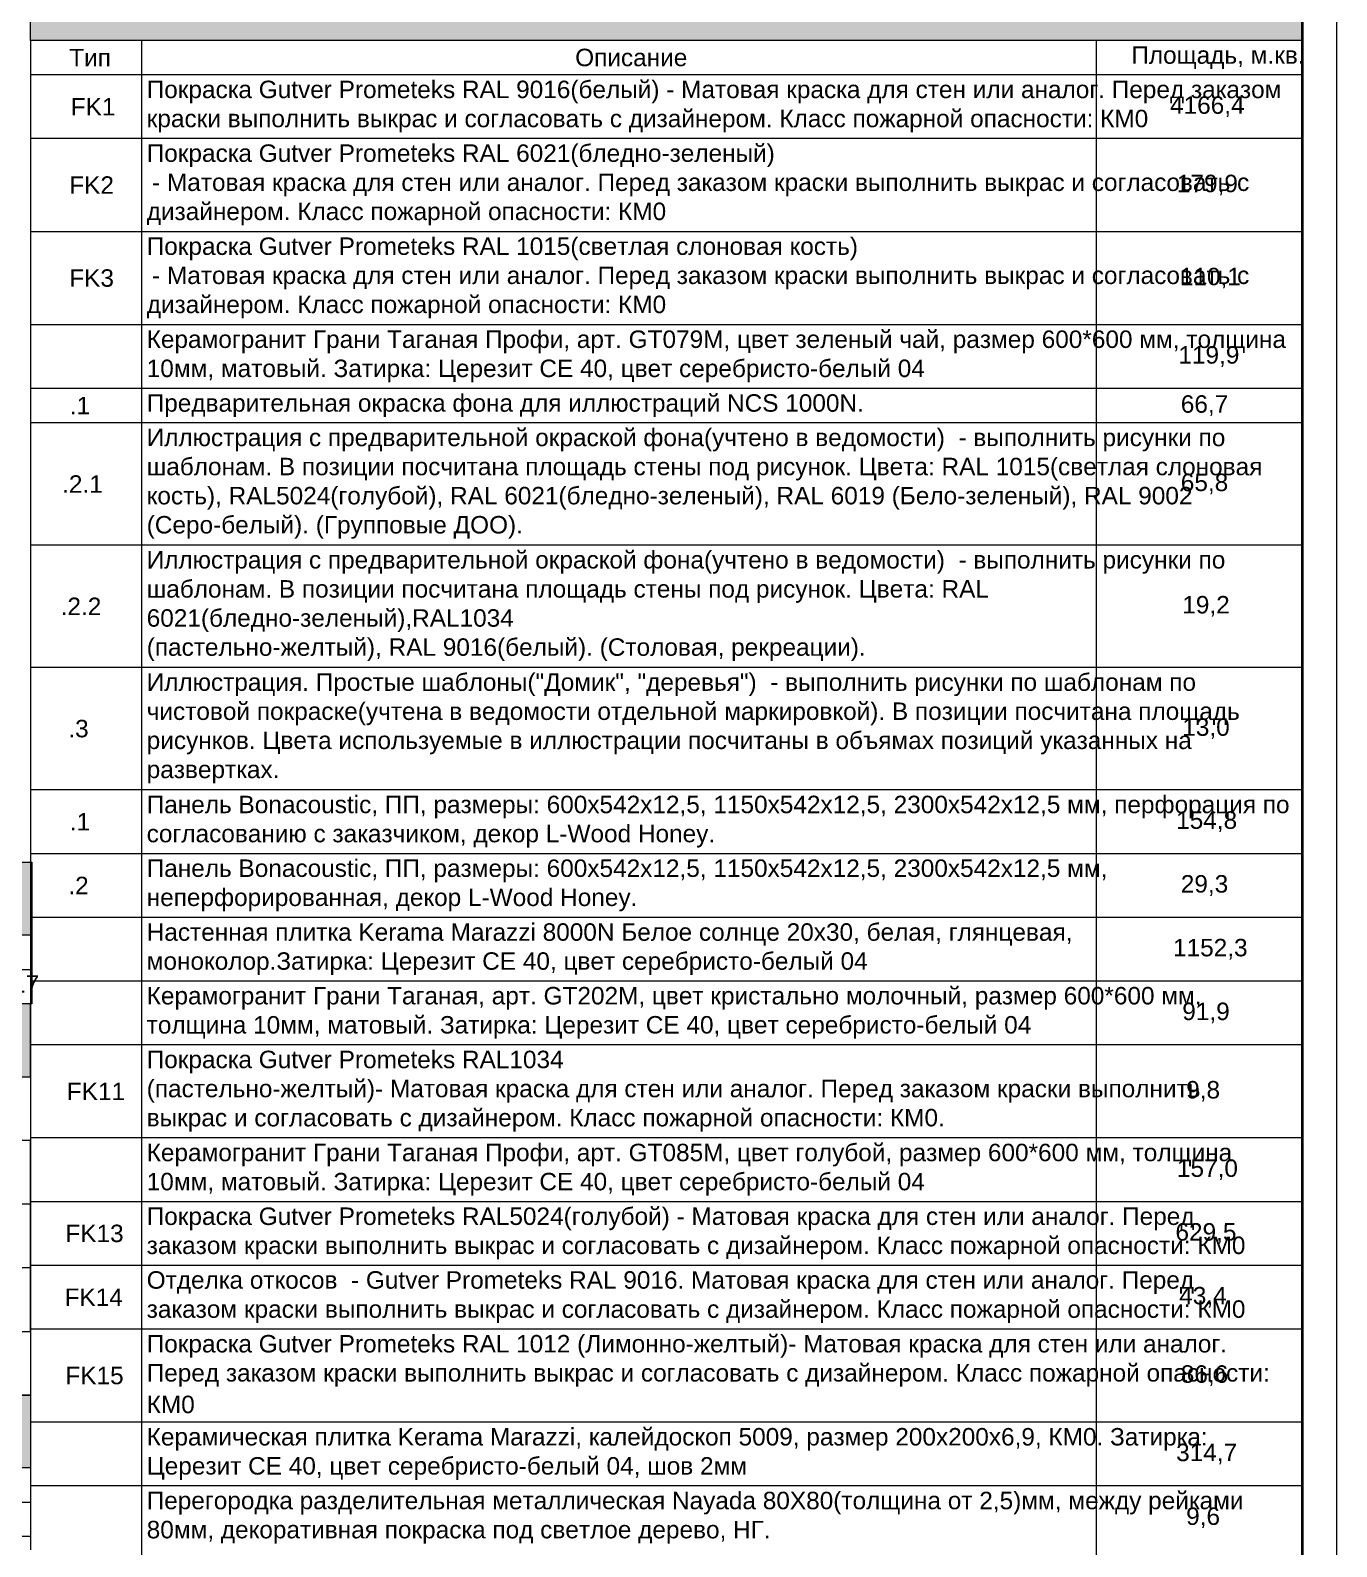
# Model space of a CAD drawing. Header units: millimetres. Extents: x -3817 to 677485, y -22715 to 103890.
# Drawn here: x 4479 to 5227, y -19319 to -18451 of the extents above; entities that cross this region are included whole.
import ezdxf

# ---------------------------------------------------------------- set-up
doc = ezdxf.new("R2010")
doc.units = ezdxf.units.MM
doc.layers.add('PDF _Геометрия', color=7, linetype='Continuous', true_color=0x1d1d1d)
doc.layers.add('PDF _Сплошная заливка', color=7, linetype='Continuous', true_color=0xffffff)
doc.layers.add('PDF _Текст', color=7, linetype='Continuous')
doc.styles.add('PDF GOST-Common', font='arial.ttf')

msp = doc.modelspace()

# ---------------------------------------------------------------- linework, layer by layer
at = {"layer": 'PDF _Геометрия', "color": 7, "lineweight": 9}
for points in [[(5227.14, -17468.51), (1916.24, -17468.51), (1916.24, -19807.01), (5227.14, -19807.01)], [(3750.49, -19008.17), (3750.49, -18988.44), (3809.54, -18988.44), (4360.7, -18988.44), (4479.48, -18988.44), (4479.48, -19008.17), (4360.7, -19008.17), (3809.54, -19008.17)], [(3750.49, -19232.37), (3750.49, -19195.86), (3809.54, -19195.86), (4360.7, -19195.86), (4478.81, -19195.86), (4478.81, -19232.37), (4360.7, -19232.37), (3809.54, -19232.37)], [(3751.17, -19313.24), (3751.17, -19293.52), (3810.22, -19293.52), (4361.38, -19293.52), (4478.81, -19293.52), (4478.81, -19313.24), (4361.38, -19313.24), (3810.22, -19313.24)]]:
    msp.add_lwpolyline(points, close=True, dxfattribs=at)
at = {"layer": 'PDF _Геометрия', "color": 7, "lineweight": 40}
msp.add_lwpolyline([(5207.46, -19787.33), (5207.46, -17488.2), (1994.97, -17488.2), (1994.97, -19787.33)], close=True, dxfattribs=at)
at = {"layer": 'PDF _Геометрия', "color": 7, "lineweight": 9}
for points in [[(4478.81, -18456.41), (4478.81, -18414.74), (5207.78, -18414.74), (5207.78, -18456.41), (5207.78, -18476.14)], [(5207.78, -18456.41), (4478.81, -18456.41), (4478.81, -18476.14)], [(4542.35, -18456.41), (4542.35, -18476.14), (4542.35, -18512.65), (4542.35, -18565.93), (4542.35, -18619.21), (4542.35, -18655.72), (4542.35, -18675.45), (4542.35, -18745.51), (4542.35, -18815.57), (4542.35, -18885.63), (4542.35, -18922.14), (4542.35, -18958.64), (4542.35, -18995.15), (4542.35, -19031.66), (4542.35, -19084.94), (4542.35, -19121.45), (4542.35, -19157.95), (4542.35, -19194.46), (4542.35, -19247.74), (4542.35, -19284.25), (4542.35, -19320.76), (4542.35, -19357.26), (4542.35, -19393.77)], [(5089.35, -18456.41), (5089.35, -18476.14), (5089.35, -18512.65), (5089.35, -18565.93), (5089.35, -18619.21), (5089.35, -18655.72), (5089.35, -18675.45), (5089.35, -18745.51), (5089.35, -18815.57), (5089.35, -18885.63), (5089.35, -18922.14), (5089.35, -18958.64), (5089.35, -18995.15), (5089.35, -19031.66), (5089.35, -19084.94), (5089.35, -19121.45), (5089.35, -19157.95), (5089.35, -19194.46), (5089.35, -19247.74), (5089.35, -19284.25), (5089.35, -19320.76), (5089.35, -19357.26), (5089.35, -19393.77), (5089.35, -19413.5)], [(5207.78, -18512.65), (5207.78, -18476.14), (5089.35, -18476.14), (4542.35, -18476.14), (4478.81, -18476.14), (4478.81, -18512.65)], [(5207.78, -18565.93), (5207.78, -18512.65), (5089.35, -18512.65), (4542.35, -18512.65), (4478.81, -18512.65), (4478.81, -18565.93)], [(5207.78, -18619.21), (5207.78, -18565.93), (5089.35, -18565.93), (4542.35, -18565.93), (4478.81, -18565.93), (4478.81, -18619.21)], [(5207.78, -18655.72), (5207.78, -18619.21), (5089.35, -18619.21), (4542.35, -18619.21), (4478.81, -18619.21), (4478.81, -18655.72)], [(5207.78, -18675.45), (5207.78, -18655.72), (5089.35, -18655.72), (4542.35, -18655.72), (4478.81, -18655.72), (4478.81, -18675.45)], [(5207.78, -18745.51), (5207.78, -18675.45), (5089.35, -18675.45), (4542.35, -18675.45), (4478.81, -18675.45), (4478.81, -18745.51)], [(5207.78, -18815.57), (5207.78, -18745.51), (5089.35, -18745.51), (4542.35, -18745.51), (4478.81, -18745.51), (4478.81, -18815.57)], [(5207.78, -18885.63), (5207.78, -18815.57), (5089.35, -18815.57), (4542.35, -18815.57), (4478.81, -18815.57), (4478.81, -18885.63)], [(5207.78, -18922.14), (5207.78, -18885.63), (5089.35, -18885.63), (4542.35, -18885.63), (4478.81, -18885.63), (4478.81, -18922.14)], [(3750.49, -18968.71), (3750.49, -18927.05), (4479.48, -18927.05), (4479.48, -18968.71), (4479.48, -18988.44)], [(5207.78, -18958.64), (5207.78, -18922.14), (5089.35, -18922.14), (4542.35, -18922.14), (4478.81, -18922.14), (4478.81, -18958.64)], [(5207.78, -18995.15), (5207.78, -18958.64), (5089.35, -18958.64), (4542.35, -18958.64), (4478.81, -18958.64), (4478.81, -18995.15)], [(4479.48, -18968.71), (3750.49, -18968.71), (3750.49, -18988.44)], [(5207.78, -19031.66), (5207.78, -18995.15), (5089.35, -18995.15), (4542.35, -18995.15), (4478.81, -18995.15), (4478.81, -19031.66)], [(4478.81, -19049.84), (4478.81, -19008.17), (3750.49, -19008.17), (3750.49, -19049.84)], [(5207.78, -19084.94), (5207.78, -19031.66), (5089.35, -19031.66), (4542.35, -19031.66), (4478.81, -19031.66), (4478.81, -19084.94)], [(3750.49, -19086.34), (3750.49, -19049.84), (4478.81, -19049.84), (4478.81, -19086.34)], [(4478.81, -19122.85), (4478.81, -19086.34), (4360.7, -19086.34), (3809.54, -19086.34), (3750.49, -19086.34), (3750.49, -19122.85)], [(5207.78, -19121.45), (5207.78, -19084.94), (5089.35, -19084.94), (4542.35, -19084.94), (4478.81, -19084.94), (4478.81, -19121.45)], [(5207.78, -19157.95), (5207.78, -19121.45), (5089.35, -19121.45), (4542.35, -19121.45), (4478.81, -19121.45), (4478.81, -19157.95)], [(4478.81, -19159.36), (4478.81, -19122.85), (4360.7, -19122.85), (3809.54, -19122.85), (3750.49, -19122.85), (3750.49, -19159.36)], [(4478.81, -19195.86), (4478.81, -19159.36), (4360.7, -19159.36), (3809.54, -19159.36), (3750.49, -19159.36), (3750.49, -19195.86)], [(5207.78, -19194.46), (5207.78, -19157.95), (5089.35, -19157.95), (4542.35, -19157.95), (4478.81, -19157.95), (4478.81, -19194.46)], [(5207.78, -19247.74), (5207.78, -19194.46), (5089.35, -19194.46), (4542.35, -19194.46), (4478.81, -19194.46), (4478.81, -19247.74)], [(3751.17, -19273.79), (3751.17, -19232.12), (4478.81, -19232.12), (4478.81, -19273.79), (4478.81, -19293.52)], [(5207.78, -19284.25), (5207.78, -19247.74), (5089.35, -19247.74), (4542.35, -19247.74), (4478.81, -19247.74), (4478.81, -19284.25)], [(4478.81, -19273.79), (3751.17, -19273.79), (3751.17, -19293.52)], [(5207.78, -19320.76), (5207.78, -19284.25), (5089.35, -19284.25), (4542.35, -19284.25), (4478.81, -19284.25), (4478.81, -19320.76)]]:
    msp.add_lwpolyline(points, dxfattribs=at)
at = {"layer": 'PDF _Сплошная заливка', "color": 7, "lineweight": 9, "true_color": 0xf0f0f0, "transparency": 33554559}
for points in [[(4478.81, -18414.74), (5207.78, -18414.74), (4478.81, -18456.41), (5207.78, -18456.41)], [(3750.49, -18927.05), (4479.48, -18927.05), (3750.49, -18968.71), (4479.48, -18968.71)]]:
    msp.add_solid(points, dxfattribs=at)
at = {"layer": 'PDF _Сплошная заливка', "color": 254, "lineweight": 9, "true_color": 0xe9e9e9, "transparency": 33554559}
msp.add_solid([(3750.49, -19008.17), (4478.81, -19008.17), (3750.49, -19049.84), (4478.81, -19049.84)], dxfattribs=at)
at = {"layer": 'PDF _Сплошная заливка', "color": 7, "lineweight": 9, "true_color": 0xf3f3f3, "transparency": 33554559}
msp.add_solid([(3751.17, -19232.12), (4478.81, -19232.12), (3751.17, -19273.79), (4478.81, -19273.79)], dxfattribs=at)

# ---------------------------------------------------------------- texts
at = {"layer": 'PDF _Текст', "attachment_point": 4, "style": 'PDF GOST-Common'}
for s, insert, char_height in [('Тип', (4500.92, -18466.23), 10), ('Описание', (4790.81, -18466.23), 10), ('Площадь, м.кв.', (5109.47, -18466.23), 9.9996), ('Покраска Gutver Prometeks RAL 9016(белый) - Матовая краска для стен или аналог. Перед заказом', (4545.3, -18485.96), 9.9996), ('FK1', (4501.77, -18494.35), 10), ('краски выполнить выкрас и согласовать с дизайнером. Класс пожарной опасности: КМ0', (4545.3, -18502.62), 9.9996), ('4166,4', (5131.64, -18494.35), 10), ('Покраска Gutver Prometeks RAL 6021(бледно-зеленый)', (4545.3, -18522.46), 9.9996), ('FK2', (4500.92, -18539.24), 10), ('- Матовая краска для стен или аналог. Перед заказом краски выполнить выкрас и согласовать с', (4548.36, -18539.13), 9.9996), ('179,9', (5135.6, -18539.24), 10), ('дизайнером. Класс пожарной опасности: КМ0', (4545.3, -18555.8), 9.9996), ('Покраска Gutver Prometeks RAL 1015(светлая слоновая кость)', (4545.3, -18575.75), 9.9996), ('FK3', (4500.92, -18592.53), 10), ('- Матовая краска для стен или аналог. Перед заказом краски выполнить выкрас и согласовать с', (4548.36, -18592.41), 9.9996), ('110,1', (5137.28, -18592.53), 10), ('дизайнером. Класс пожарной опасности: КМ0', (4545.3, -18609.08), 9.9996), ('Керамогранит Грани Таганая Профи, арт. GT079M, цвет зеленый чай, размер 600*600 мм, толщина', (4545.3, -18629.03), 9.9996), ('119,9', (5136.44, -18637.42), 10), ('10мм, матовый. Затирка: Церезит CE 40, цвет серебристо-белый 04', (4545.3, -18645.7), 9.9996), (' .1', (4497.36, -18665.54), 10), ('Предварительная окраска фона для иллюстраций NCS 1000N.', (4545.3, -18665.54), 9.9996), ('66,7', (5137.82, -18665.54), 10), ('Иллюстрация с предварительной окраской фона(учтено в ведомости)  - выполнить рисунки по', (4545.3, -18685.27), 9.9996), ('шаблонам. В позиции посчитана площадь стены под рисунок. Цвета: RAL 1015(светлая слоновая', (4545.3, -18701.93), 9.9996), ('65,8', (5137.82, -18710.43), 10), (' .2.1', (4492.96, -18710.43), 10), ('кость), RAL5024(голубой), RAL 6021(бледно-зеленый), RAL 6019 (Бело-зеленый), RAL 9002', (4545.3, -18718.6), 9.9996), ('(Серо-белый). (Групповые ДОО).', (4545.3, -18735.27), 9.9996), ('Иллюстрация с предварительной окраской фона(учтено в ведомости)  - выполнить рисунки по', (4545.3, -18755.33), 9.9996), ('шаблонам. В позиции посчитана площадь стены под рисунок. Цвета: RAL', (4545.3, -18772), 9.9996), (' .2.2', (4492.12, -18780.49), 10), ('6021(бледно-зеленый),RAL1034', (4545.3, -18788.66), 9.9996), ('19,2', (5138.67, -18780.49), 10), ('(пастельно-желтый), RAL 9016(белый). (Столовая, рекреации).', (4545.3, -18805.33), 9.9996), ('Иллюстрация. Простые шаблоны("Домик", "деревья")  - выполнить рисунки по шаблонам по', (4545.3, -18825.39), 9.9996), ('чистовой покраске(учтена в ведомости отдельной маркировкой). В позиции посчитана площадь', (4545.3, -18842.06), 9.9996), (' .3', (4496.52, -18850.56), 10), ('рисунков. Цвета используемые в иллюстрации посчитаны в объямах позиций указанных на', (4545.3, -18858.72), 9.9996), ('13,0', (5138.67, -18850.56), 10), ('развертках.', (4545.3, -18875.39), 9.9996), ('Панель Bonacoustic, ПП, размеры: 600х542х12,5, 1150х542х12,5, 2300х542х12,5 мм, перфорация по', (4545.3, -18895.45), 9.9996), (' .1', (4497.36, -18903.84), 10), ('154,8', (5135.15, -18903.84), 10), ('согласованию с заказчиком, декор L-Wood Honey.', (4545.3, -18912.12), 9.9996), ('Панель Bonacoustic, ПП, размеры: 600х542х12,5, 1150х542х12,5, 2300х542х12,5 мм,', (4545.3, -18931.96), 9.9996), (' .2', (4496.52, -18940.35), 10), ('29,3', (5137.82, -18940.35), 10), ('неперфорированная, декор L-Wood Honey.', (4545.3, -18948.62), 9.9996), ('Настенная плитка Kerama Marazzi 8000N Белое солнце 20x30, белая, глянцевая,', (4545.3, -18968.46), 9.9996), ('1152,3', (5133.37, -18976.85), 10), ('моноколор.Затирка: Церезит CE 40, цвет серебристо-белый 04', (4545.3, -18985.13), 9.9996), ('Бордюр карандаш Kerama Marazzi, цвет бежевый,рисунок дерево, матовый, размер 20х2, арт. PFE017', (3812.49, -18998.26), 9.9996), ('Керамогранит Грани Таганая, арт. GT202M, цвет кристально молочный, размер 600*600 мм,', (4545.3, -19004.97), 9.9996), ('91,9', (5138.67, -19013.36), 10), ('толщина 10мм, матовый. Затирка: Церезит CE 40, цвет серебристо-белый 04', (4545.3, -19021.64), 9.9996), ('Покраска Gutver Prometeks RAL1034', (4545.3, -19041.48), 9.9996), ('(пастельно-желтый)- Матовая краска для стен или аналог. Перед заказом краски выполнить', (4545.3, -19058.14), 9.9996), ('9,8', (5140.89, -19058.25), 10), ('FK11', (4499.54, -19058.25), 10), ('выкрас и согласовать с дизайнером. Класс пожарной опасности: КМ0.', (4545.3, -19074.81), 9.9996), ('Керамогранит Грани Таганая Профи, арт. GT085М, цвет голубой, размер 600*600 мм, толщина', (4545.3, -19094.76), 9.9996), ('10мм, матовый. Затирка: Церезит CE 40, цвет серебристо-белый 04', (4545.3, -19111.43), 9.9996), ('157,0', (5135.6, -19103.15), 10), ('Покраска Gutver Prometeks RAL5024(голубой) - Матовая краска для стен или аналог. Перед', (4545.3, -19131.27), 9.9996), ('FK13', (4498.7, -19139.66), 10), ('629,5', (5134.76, -19139.66), 10), ('заказом краски выполнить выкрас и согласовать с дизайнером. Класс пожарной опасности: КМ0', (4545.3, -19147.93), 9.9996), ('Отделка откосов  - Gutver Prometeks RAL 9016. Матовая краска для стен или аналог. Перед', (4545.3, -19167.77), 9.9996), ('FK14', (4498.25, -19176.16), 10), ('43,4', (5136.93, -19176.16), 10), ('заказом краски выполнить выкрас и согласовать с дизайнером. Класс пожарной опасности: КМ0', (4545.3, -19184.44), 9.9996), ('Покраска Gutver Prometeks RAL 1012 (Лимонно-желтый)- Матовая краска для стен или аналог.', (4545.3, -19204.28), 9.9996), ('FK15', (4498.7, -19221.06), 10), ('Перед заказом краски выполнить выкрас и согласовать с дизайнером. Класс пожарной опасности:', (4545.3, -19220.95), 9.9996), ('86,6', (5137.82, -19221.06), 10), ('КМ0', (4545.3, -19237.61), 10), ('Керамическая плитка Kerama Marazzi, калейдоскоп 5009, размер 200х200х6,9, КМ0. Затирка:', (4545.3, -19257.56), 9.9996), ('314,7', (5135.15, -19265.95), 10), ('Церезит CE 40, цвет серебристо-белый 04, шов 2мм', (4545.3, -19274.23), 9.9996), ('Перегородка разделительная металлическая Nayada 80Х80(толщина от 2,5)мм, между рейками', (4545.3, -19294.07), 9.9996), ('80мм, декоративная покраска под светлое дерево, НГ.', (4545.3, -19310.74), 9.9996), ('9,6', (5140.89, -19302.46), 10)]:
    msp.add_mtext(s, dxfattribs=dict(at, insert=insert, char_height=char_height))

doc.saveas('drawing.dxf')
